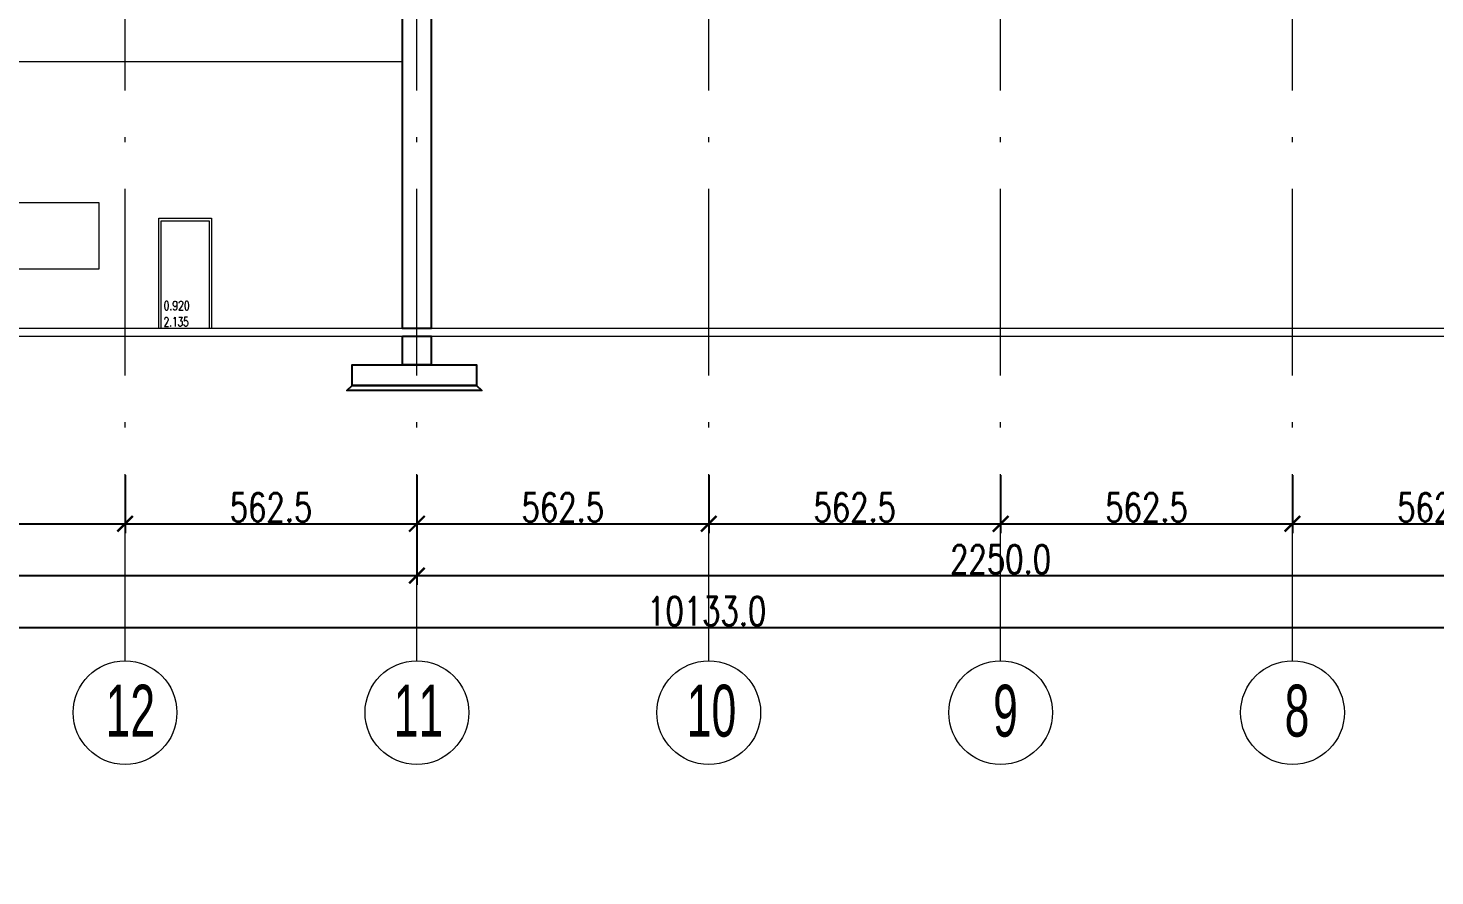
# Model space of a CAD drawing. Extents: x 6529560 to 6558080, y 5579316 to 5588131.
# Drawn here: x 6543759.87 to 6543786.98, y 5579474.4 to 5579490.75 of the extents above; entities that cross this region are included whole.
import ezdxf

# ---------------------------------------------------------------- set-up
doc = ezdxf.new("R2010")
doc.units = 0
doc.header["$MEASUREMENT"] = 0
doc.header["$PDSIZE"] = -5
for name, pattern in [('ACAD_ISO10W100', [18, 12, -3, 0, -3]), ('GR_HIDDEN', [0.004, 0.003, -0.001]), ('GR_SOLID', [0])]:
    doc.linetypes.add(name, pattern=pattern)
doc.layers.get('0').update_dxf_attribs({"color": 2, "linetype": 'CONTINUOUS', "lineweight": 5})
doc.layers.get('Defpoints').update_dxf_attribs({"linetype": 'CONTINUOUS'})
for name, color, linetype, lineweight in [('arch_linie widokowe elewacje', 150, 'GR_SOLID', 13), ('arch_opisy', 20, 'CONTINUOUS', 13), ('arch_osie', 181, 'CONTINUOUS', 5), ('arch_wymiary', 2, 'CONTINUOUS', 13), ('BODENPLATTE_N6', 3, 'GR_SOLID', 18), ('FENSTER_N1', 7, 'GR_HIDDEN', 13), ('STUETZE_N8', 7, 'GR_SOLID', 18)]:
    doc.layers.add(name, color=color, linetype=linetype, lineweight=lineweight)
for name, color, linetype in [('arch_osie opisy', 1, 'CONTINUOUS'), ('T', 9, 'CONTINUOUS'), ('Zb', 2, 'CONTINUOUS')]:
    doc.layers.add(name, color=color, linetype=linetype)
doc.styles.add('GR_STANDARD', font='simplex.shx')
doc.styles.add('ROMANS', font='romans.shx', dxfattribs={"width": 0.8})
doc.styles.get("Standard").update_dxf_attribs({"font": 'arial.ttf', "width": 0.75})
doc.styles.add('styl1', font='romans.shx', dxfattribs={"width": 0.75})
doc.dimstyles.new('D-GB-50', dxfattribs={"dimscale": 50, "dimtxt": 2.5, "dimasz": 2.5, "dimexe": 1, "dimexo": 2, "dimtad": 1, "dimdec": 0, "dimtxsty": 'ROMANS', "dimblk": 'OBLIQUE', "dimcen": 2.5, "dimdle": 1, "dimclrd": 256, "dimclre": 256, "dimclrt": 2, "dimadec": 0, "dimazin": 0, "dimtfac": 1, "dimtdec": 0, "dimtix": 1, "dimtmove": 2, "dimatfit": 3, "dimfxl": 1, "dimarcsym": 0})
doc.dimstyles.new('wymiary hala', dxfattribs={"dimtxt": 0.55, "dimasz": 0.3, "dimexe": 0.18, "dimexo": 0.0625, "dimgap": 0.04, "dimtad": 1, "dimtoh": 1, "dimdec": 1, "dimlfac": 100, "dimzin": 0, "dimdsep": 46, "dimtxsty": 'styl1', "dimblk": 'ARCHTICK', "dimcen": 0.09, "dimadec": 0, "dimazin": 0, "dimtfac": 1, "dimtdec": 1, "dimtofl": 0, "dimtmove": 0, "dimatfit": 3, "dimldrblk": 'ARCHTICK', "dimfxl": 1, "dimtolj": 1, "dimtzin": 0, "dimarcsym": 0})

# ---------------------------------------------------------------- blocks, each defined once
blk = doc.blocks.new('_OBLIQUE')
at = {"color": 0, "linetype": 'ByBlock', "lineweight": -2}
blk.add_line((-0.5, -0.5), (0.5, 0.5), dxfattribs=at)
blk = doc.blocks.new('_ArchTick')
at = {"color": 0, "linetype": 'ByBlock', "const_width": 0.15}
blk.add_lwpolyline([(-0.5, -0.5), (0.5, 0.5)], dxfattribs=at)
blk = doc.blocks.new('*D728')
at = {"layer": 'arch_wymiary', "color": 0, "lineweight": -2, "transparency": 16777216}
for p, q in [((6543722.285, 5579482.126), (6543722.285, 5579479.008)), ((6543823.615, 5579482.126), (6543823.615, 5579479.008)), ((6543722.285, 5579479.188), (6543823.615, 5579479.188))]:
    blk.add_line(p, q, dxfattribs=at)
at = {"layer": 'Defpoints', "color": 0, "transparency": 16777216}
for p in [(6543722.285, 5579482.188), (6543823.615, 5579482.188), (6543823.615, 5579479.188)]:
    blk.add_point(p, dxfattribs=at)
at = {"layer": 'arch_wymiary', "color": 0, "lineweight": -2, "transparency": 16777216, "xscale": 0.3, "yscale": 0.3, "zscale": 0.3, "rotation": 180}
blk.add_blockref('_ArchTick', (6543722.285, 5579479.188), dxfattribs=at)
at = {"layer": 'arch_wymiary', "color": 0, "lineweight": -2, "transparency": 16777216, "xscale": 0.3, "yscale": 0.3, "zscale": 0.3}
blk.add_blockref('_ArchTick', (6543823.615, 5579479.188), dxfattribs=at)
at = {"layer": 'arch_wymiary', "color": 0, "transparency": 16777216, "insert": (6543772.95, 5579479.503), "char_height": 0.55, "attachment_point": 5, "style": 'styl1'}
blk.add_mtext('\\A1;10133.0', dxfattribs=at)
blk = doc.blocks.new('*D730')
at = {"layer": 'arch_wymiary', "color": 0, "lineweight": -2, "transparency": 16777216}
for p, q in [((6543744.865, 5579482.126), (6543744.865, 5579480.008)), ((6543767.365, 5579482.126), (6543767.365, 5579480.008)), ((6543744.865, 5579480.188), (6543767.365, 5579480.188))]:
    blk.add_line(p, q, dxfattribs=at)
at = {"layer": 'Defpoints', "color": 0, "transparency": 16777216}
for p in [(6543744.865, 5579482.188), (6543767.365, 5579482.188), (6543767.365, 5579480.188)]:
    blk.add_point(p, dxfattribs=at)
at = {"layer": 'arch_wymiary', "color": 0, "lineweight": -2, "transparency": 16777216, "xscale": 0.3, "yscale": 0.3, "zscale": 0.3, "rotation": 180}
blk.add_blockref('_ArchTick', (6543744.865, 5579480.188), dxfattribs=at)
at = {"layer": 'arch_wymiary', "color": 0, "lineweight": -2, "transparency": 16777216, "xscale": 0.3, "yscale": 0.3, "zscale": 0.3}
blk.add_blockref('_ArchTick', (6543767.365, 5579480.188), dxfattribs=at)
at = {"layer": 'arch_wymiary', "color": 0, "transparency": 16777216, "insert": (6543756.115, 5579480.503), "char_height": 0.55, "attachment_point": 5, "style": 'styl1'}
blk.add_mtext('\\A1;2250.0', dxfattribs=at)
blk = doc.blocks.new('*D731')
at = {"layer": 'arch_wymiary', "color": 0, "lineweight": -2, "transparency": 16777216}
for p, q in [((6543767.365, 5579482.126), (6543767.365, 5579480.008)), ((6543789.865, 5579482.126), (6543789.865, 5579480.008)), ((6543767.365, 5579480.188), (6543789.865, 5579480.188))]:
    blk.add_line(p, q, dxfattribs=at)
at = {"layer": 'Defpoints', "color": 0, "transparency": 16777216}
for p in [(6543767.365, 5579482.188), (6543789.865, 5579482.188), (6543789.865, 5579480.188)]:
    blk.add_point(p, dxfattribs=at)
at = {"layer": 'arch_wymiary', "color": 0, "lineweight": -2, "transparency": 16777216, "xscale": 0.3, "yscale": 0.3, "zscale": 0.3, "rotation": 180}
blk.add_blockref('_ArchTick', (6543767.365, 5579480.188), dxfattribs=at)
at = {"layer": 'arch_wymiary', "color": 0, "lineweight": -2, "transparency": 16777216, "xscale": 0.3, "yscale": 0.3, "zscale": 0.3}
blk.add_blockref('_ArchTick', (6543789.865, 5579480.188), dxfattribs=at)
at = {"layer": 'arch_wymiary', "color": 0, "transparency": 16777216, "insert": (6543778.615, 5579480.503), "char_height": 0.55, "attachment_point": 5, "style": 'styl1'}
blk.add_mtext('\\A1;2250.0', dxfattribs=at)
blk = doc.blocks.new('*D740')
at = {"layer": 'arch_wymiary', "color": 0, "lineweight": -2, "transparency": 16777216}
for p, q in [((6543756.115, 5579482.126), (6543756.115, 5579481.008)), ((6543761.74, 5579482.126), (6543761.74, 5579481.008)), ((6543756.115, 5579481.188), (6543761.74, 5579481.188))]:
    blk.add_line(p, q, dxfattribs=at)
at = {"layer": 'Defpoints', "color": 0, "transparency": 16777216}
for p in [(6543756.115, 5579482.188), (6543761.74, 5579482.188), (6543761.74, 5579481.188)]:
    blk.add_point(p, dxfattribs=at)
at = {"layer": 'arch_wymiary', "color": 0, "lineweight": -2, "transparency": 16777216, "xscale": 0.3, "yscale": 0.3, "zscale": 0.3, "rotation": 180}
blk.add_blockref('_ArchTick', (6543756.115, 5579481.188), dxfattribs=at)
at = {"layer": 'arch_wymiary', "color": 0, "lineweight": -2, "transparency": 16777216, "xscale": 0.3, "yscale": 0.3, "zscale": 0.3}
blk.add_blockref('_ArchTick', (6543761.74, 5579481.188), dxfattribs=at)
at = {"layer": 'arch_wymiary', "color": 0, "transparency": 16777216, "insert": (6543758.928, 5579481.503), "char_height": 0.55, "attachment_point": 5, "style": 'styl1'}
blk.add_mtext('\\A1;562.5', dxfattribs=at)
blk = doc.blocks.new('*D741')
at = {"layer": 'arch_wymiary', "color": 0, "lineweight": -2, "transparency": 16777216}
for p, q in [((6543761.74, 5579482.126), (6543761.74, 5579481.008)), ((6543767.365, 5579482.126), (6543767.365, 5579481.008)), ((6543761.74, 5579481.188), (6543767.365, 5579481.188))]:
    blk.add_line(p, q, dxfattribs=at)
at = {"layer": 'Defpoints', "color": 0, "transparency": 16777216}
for p in [(6543761.74, 5579482.188), (6543767.365, 5579482.188), (6543767.365, 5579481.188)]:
    blk.add_point(p, dxfattribs=at)
at = {"layer": 'arch_wymiary', "color": 0, "lineweight": -2, "transparency": 16777216, "xscale": 0.3, "yscale": 0.3, "zscale": 0.3, "rotation": 180}
blk.add_blockref('_ArchTick', (6543761.74, 5579481.188), dxfattribs=at)
at = {"layer": 'arch_wymiary', "color": 0, "lineweight": -2, "transparency": 16777216, "xscale": 0.3, "yscale": 0.3, "zscale": 0.3}
blk.add_blockref('_ArchTick', (6543767.365, 5579481.188), dxfattribs=at)
at = {"layer": 'arch_wymiary', "color": 0, "transparency": 16777216, "insert": (6543764.553, 5579481.503), "char_height": 0.55, "attachment_point": 5, "style": 'styl1'}
blk.add_mtext('\\A1;562.5', dxfattribs=at)
blk = doc.blocks.new('*D742')
at = {"layer": 'arch_wymiary', "color": 0, "lineweight": -2, "transparency": 16777216}
for p, q in [((6543767.365, 5579482.126), (6543767.365, 5579481.008)), ((6543772.99, 5579482.126), (6543772.99, 5579481.008)), ((6543767.365, 5579481.188), (6543772.99, 5579481.188))]:
    blk.add_line(p, q, dxfattribs=at)
at = {"layer": 'Defpoints', "color": 0, "transparency": 16777216}
for p in [(6543767.365, 5579482.188), (6543772.99, 5579482.188), (6543772.99, 5579481.188)]:
    blk.add_point(p, dxfattribs=at)
at = {"layer": 'arch_wymiary', "color": 0, "lineweight": -2, "transparency": 16777216, "xscale": 0.3, "yscale": 0.3, "zscale": 0.3, "rotation": 180}
blk.add_blockref('_ArchTick', (6543767.365, 5579481.188), dxfattribs=at)
at = {"layer": 'arch_wymiary', "color": 0, "lineweight": -2, "transparency": 16777216, "xscale": 0.3, "yscale": 0.3, "zscale": 0.3}
blk.add_blockref('_ArchTick', (6543772.99, 5579481.188), dxfattribs=at)
at = {"layer": 'arch_wymiary', "color": 0, "transparency": 16777216, "insert": (6543770.178, 5579481.503), "char_height": 0.55, "attachment_point": 5, "style": 'styl1'}
blk.add_mtext('\\A1;562.5', dxfattribs=at)
blk = doc.blocks.new('*D743')
at = {"layer": 'arch_wymiary', "color": 0, "lineweight": -2, "transparency": 16777216}
for p, q in [((6543772.99, 5579482.126), (6543772.99, 5579481.008)), ((6543778.615, 5579482.126), (6543778.615, 5579481.008)), ((6543772.99, 5579481.188), (6543778.615, 5579481.188))]:
    blk.add_line(p, q, dxfattribs=at)
at = {"layer": 'Defpoints', "color": 0, "transparency": 16777216}
for p in [(6543772.99, 5579482.188), (6543778.615, 5579482.188), (6543778.615, 5579481.188)]:
    blk.add_point(p, dxfattribs=at)
at = {"layer": 'arch_wymiary', "color": 0, "lineweight": -2, "transparency": 16777216, "xscale": 0.3, "yscale": 0.3, "zscale": 0.3, "rotation": 180}
blk.add_blockref('_ArchTick', (6543772.99, 5579481.188), dxfattribs=at)
at = {"layer": 'arch_wymiary', "color": 0, "lineweight": -2, "transparency": 16777216, "xscale": 0.3, "yscale": 0.3, "zscale": 0.3}
blk.add_blockref('_ArchTick', (6543778.615, 5579481.188), dxfattribs=at)
at = {"layer": 'arch_wymiary', "color": 0, "transparency": 16777216, "insert": (6543775.803, 5579481.503), "char_height": 0.55, "attachment_point": 5, "style": 'styl1'}
blk.add_mtext('\\A1;562.5', dxfattribs=at)
blk = doc.blocks.new('*D744')
at = {"layer": 'arch_wymiary', "color": 0, "lineweight": -2, "transparency": 16777216}
for p, q in [((6543778.615, 5579482.126), (6543778.615, 5579481.008)), ((6543784.24, 5579482.126), (6543784.24, 5579481.008)), ((6543778.615, 5579481.188), (6543784.24, 5579481.188))]:
    blk.add_line(p, q, dxfattribs=at)
at = {"layer": 'Defpoints', "color": 0, "transparency": 16777216}
for p in [(6543778.615, 5579482.188), (6543784.24, 5579482.188), (6543784.24, 5579481.188)]:
    blk.add_point(p, dxfattribs=at)
at = {"layer": 'arch_wymiary', "color": 0, "lineweight": -2, "transparency": 16777216, "xscale": 0.3, "yscale": 0.3, "zscale": 0.3, "rotation": 180}
blk.add_blockref('_ArchTick', (6543778.615, 5579481.188), dxfattribs=at)
at = {"layer": 'arch_wymiary', "color": 0, "lineweight": -2, "transparency": 16777216, "xscale": 0.3, "yscale": 0.3, "zscale": 0.3}
blk.add_blockref('_ArchTick', (6543784.24, 5579481.188), dxfattribs=at)
at = {"layer": 'arch_wymiary', "color": 0, "transparency": 16777216, "insert": (6543781.428, 5579481.503), "char_height": 0.55, "attachment_point": 5, "style": 'styl1'}
blk.add_mtext('\\A1;562.5', dxfattribs=at)
blk = doc.blocks.new('*D745')
at = {"layer": 'arch_wymiary', "color": 0, "lineweight": -2, "transparency": 16777216}
for p, q in [((6543784.24, 5579482.126), (6543784.24, 5579481.008)), ((6543789.865, 5579482.126), (6543789.865, 5579481.008)), ((6543784.24, 5579481.188), (6543789.865, 5579481.188))]:
    blk.add_line(p, q, dxfattribs=at)
at = {"layer": 'Defpoints', "color": 0, "transparency": 16777216}
for p in [(6543784.24, 5579482.188), (6543789.865, 5579482.188), (6543789.865, 5579481.188)]:
    blk.add_point(p, dxfattribs=at)
at = {"layer": 'arch_wymiary', "color": 0, "lineweight": -2, "transparency": 16777216, "xscale": 0.3, "yscale": 0.3, "zscale": 0.3, "rotation": 180}
blk.add_blockref('_ArchTick', (6543784.24, 5579481.188), dxfattribs=at)
at = {"layer": 'arch_wymiary', "color": 0, "lineweight": -2, "transparency": 16777216, "xscale": 0.3, "yscale": 0.3, "zscale": 0.3}
blk.add_blockref('_ArchTick', (6543789.865, 5579481.188), dxfattribs=at)
at = {"layer": 'arch_wymiary', "color": 0, "transparency": 16777216, "insert": (6543787.053, 5579481.503), "char_height": 0.55, "attachment_point": 5, "style": 'styl1'}
blk.add_mtext('\\A1;562.5', dxfattribs=at)

msp = doc.modelspace()

# ---------------------------------------------------------------- linework, layer by layer
at = {"layer": 'arch_linie widokowe elewacje', "extrusion": (0, 0, -1)}
for points in [[(-6543763.4085, 5579484.9549), (-6543762.3885, 5579484.9549), (-6543762.3885, 5579487.0799), (-6543763.4085, 5579487.0799), (-6543763.4085, 5579484.9549)], [(-6543763.3585, 5579484.9549), (-6543762.4385, 5579484.9549), (-6543762.4385, 5579487.0299), (-6543763.3585, 5579487.0299), (-6543763.3585, 5579484.9549)]]:
    msp.add_lwpolyline(points, dxfattribs=at)
at = {"layer": 'arch_opisy', "elevation": -6.5181}
msp.add_lwpolyline([(6543759.4454, 5579487.3831), (6543761.2353, 5579487.3831), (6543761.2353, 5579486.098), (6543759.4454, 5579486.098)], close=True, dxfattribs=at)
at = {"layer": 'arch_osie', "linetype": 'ACAD_ISO10W100', "ltscale": 0.3, "extrusion": (8.0265e-10, -4.94832e-09, 1), "elevation": 0}
for points in [[(6543761.7402, 5579478.5458), (6543761.7402, 5579500.3799)], [(6543767.3652, 5579478.5458), (6543767.3652, 5579500.3799)], [(6543772.9902, 5579478.5458), (6543772.9902, 5579500.3799)], [(6543778.6152, 5579478.5458), (6543778.6152, 5579500.3799)], [(6543784.2402, 5579478.5458), (6543784.2402, 5579500.3799)]]:
    msp.add_lwpolyline(points, dxfattribs=at)
at = {"layer": 'arch_osie'}
for centre in [(6543761.7402, 5579477.5458, 6.5405), (6543767.3652, 5579477.5458, 6.5405), (6543772.9902, 5579477.5458, 6.5405), (6543778.6152, 5579477.5458, 6.5405), (6543784.2402, 5579477.5458, 6.5405)]:
    msp.add_circle(centre, 1, dxfattribs=at)
at = {"layer": 'BODENPLATTE_N6'}
for points in [[(6543812.6145, 5579484.8049), (6543823.9152, 5579484.8049), (6543823.9152, 5579484.9549), (6543721.9847, 5579484.9549)], [(6543721.9847, 5579484.9549), (6543721.9847, 5579484.8049), (6543812.3745, 5579484.8049)]]:
    msp.add_lwpolyline(points, dxfattribs=at)
at = {"layer": 'STUETZE_N8', "elevation": -7.3391}
msp.add_lwpolyline([(6543755.9158, 5579484.9549), (6543755.9152, 5579490.1049), (6543767.0903, 5579490.1049), (6543767.0903, 5579484.9549)], dxfattribs=at)
at = {"layer": 'T', "elevation": -6.5181}
msp.add_lwpolyline([(6543768.5153, 5579483.8549), (6543768.6153, 5579483.7549), (6543766.0153, 5579483.7549), (6543766.1153, 5579483.8549), (6543768.5153, 5579483.8549)], dxfattribs=at)
at = {"layer": 'Zb'}
for points, elevation in [([(6543767.0903, 5579496.1244), (6543767.6403, 5579496.1244), (6543767.6403, 5579484.9549), (6543767.0903, 5579484.9549)], 0.0224), ([(6543768.5153, 5579483.8549), (6543766.1153, 5579483.8549), (6543766.1153, 5579484.2549), (6543768.5153, 5579484.2549)], -6.5181)]:
    msp.add_lwpolyline(points, close=True, dxfattribs=dict(at, elevation=elevation))
at = {"layer": 'Zb', "extrusion": (0, 0, -1)}
msp.add_lwpolyline([(-6543767.0903, 5579484.8049), (-6543767.6403, 5579484.8049), (-6543767.6403, 5579484.2549), (-6543767.0903, 5579484.2549), (-6543767.0903, 5579484.8049)], dxfattribs=at)

# ---------------------------------------------------------------- texts
at = {"layer": 'arch_osie opisy', "char_height": 1, "width": 1.5, "attachment_point": 1}
for s, insert in [('{\\fArial Narrow|b0|i0|c238|p34;12}', (6543761.3644, 5579478.0839, 6.5405)), ('{\\fArial Narrow|b0|i0|c238|p34;11}', (6543766.9173, 5579478.0839, 6.5405)), ('{\\fArial Narrow|b0|i0|c238|p34;10}', (6543772.5654, 5579478.0839, 6.5405)), ('{\\fArial Narrow|b0|i0|c238|p34;9}', (6543778.4703, 5579478.0839, 6.5405)), ('{\\fArial Narrow|b0|i0|c238|p34;8}', (6543784.0877, 5579478.0839, 6.5405))]:
    msp.add_mtext(s, dxfattribs=dict(at, insert=insert))
at = {"layer": 'FENSTER_N1', "style": 'GR_STANDARD'}
for s, width, p in [('0.920', 0.744444, (6543762.484, 5579485.3076, -7.3167)), ('2.135', 0.716667, (6543762.484, 5579484.9951, -7.3167))]:
    msp.add_text(s, height=0.175, dxfattribs=dict(at, width=width)).set_placement(p)

# ---------------------------------------------------------------- dimensions: what is measured, and where the dimension line sits
at = {"layer": 'arch_wymiary'}
dim = msp.add_linear_dim(base=(6543823.6152, 5579479.1883), p1=(6543722.2848, 5579482.1883, 6.5036), p2=(6543823.6152, 5579482.1883, 6.5405), dimstyle='wymiary hala', dxfattribs=at)
dim.commit()
dim.dimension.update_dxf_attribs({"geometry": '*D728', "text_midpoint": (6543772.95, 5579479.5033)})
for base, p1, p2, picture, middle in [((6543767.3652, 5579480.1883), (6543744.8652, 5579482.1883, 6.5405), (6543767.3652, 5579482.1883, 6.5405), '*D730', (6543756.1152, 5579480.5033)), ((6543761.7402, 5579481.1883), (6543756.1152, 5579482.1883, 6.5405), (6543761.7402, 5579482.1883, 6.5405), '*D740', (6543758.9277, 5579481.5033)), ((6543767.3652, 5579481.1883), (6543761.7402, 5579482.1883, 6.5405), (6543767.3652, 5579482.1883, 6.5405), '*D741', (6543764.5527, 5579481.5033)), ((6543789.8652, 5579480.1883), (6543767.3652, 5579482.1883, 6.5405), (6543789.8652, 5579482.1883, 6.5405), '*D731', (6543778.6152, 5579480.5033)), ((6543772.9902, 5579481.1883), (6543767.3652, 5579482.1883, 6.5405), (6543772.9902, 5579482.1883, 6.5405), '*D742', (6543770.1777, 5579481.5033)), ((6543778.6152, 5579481.1883), (6543772.9902, 5579482.1883, 6.5405), (6543778.6152, 5579482.1883, 6.5405), '*D743', (6543775.8027, 5579481.5033)), ((6543784.2402, 5579481.1883), (6543778.6152, 5579482.1883, 6.5405), (6543784.2402, 5579482.1883, 6.5405), '*D744', (6543781.4277, 5579481.5033)), ((6543789.8652, 5579481.1883), (6543784.2402, 5579482.1883, 6.5405), (6543789.8652, 5579482.1883, 6.5405), '*D745', (6543787.0527, 5579481.5033))]:
    dim = msp.add_linear_dim(base=base, p1=p1, p2=p2, dimstyle='wymiary hala', override={"dimtmove": 1}, dxfattribs=at)
    dim.commit()
    dim.dimension.update_dxf_attribs({"geometry": picture, "text_midpoint": middle})

# ---------------------------------------------------------------- leaders
at = {"color": 1}
msp.add_leader([(6543817.0655, 5579488.9256, -6.5181), (6543816.8143, 5579486.5176, -6.5181), (6543812.8581, 5579486.5176, -6.5181)], dimstyle='D-GB-50', override={"dimclrd": 0}, dxfattribs=at)

doc.saveas('drawing.dxf')
